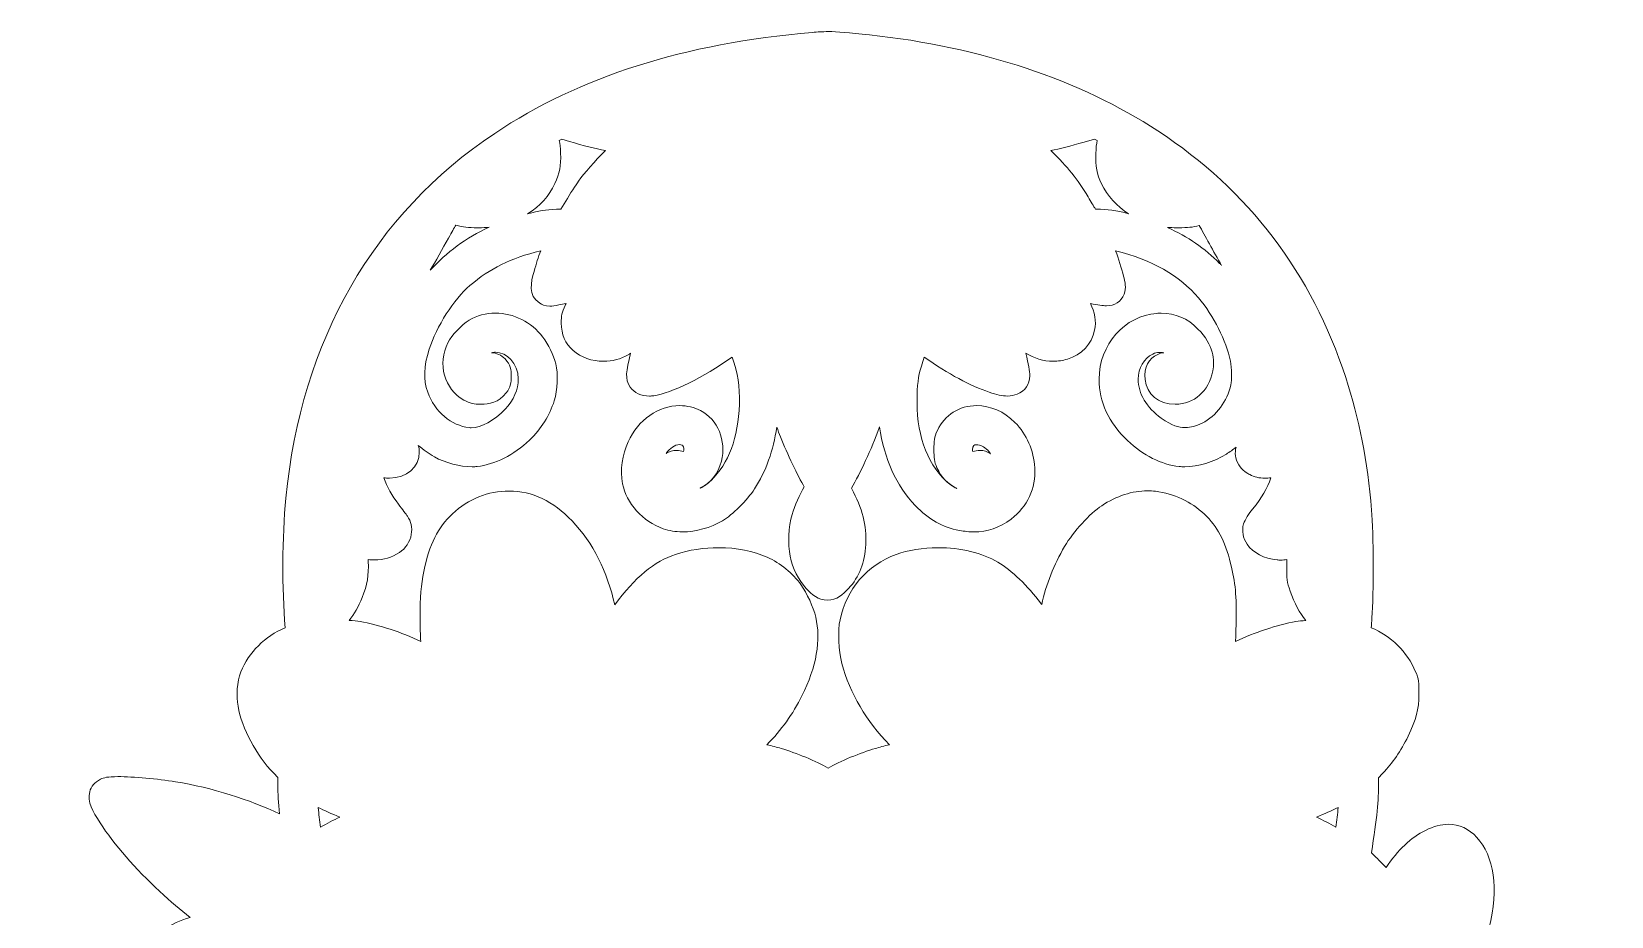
# Model space of a CAD drawing. Header units: inches. Extents: x -1560 to -1166, y 2745 to 2830.
# Drawn here: x -1559.6 to -1485.7, y 2788.3 to 2829.7 of the extents above; entities that cross this region are included whole.
import ezdxf

# ---------------------------------------------------------------- set-up
doc = ezdxf.new("R2010")
doc.units = ezdxf.units.IN
doc.header["$MEASUREMENT"] = 0
doc.layers.add('Sugar Skull', color=7, linetype='Continuous')

msp = doc.modelspace()

# ---------------------------------------------------------------- linework, layer by layer
at = {"layer": 'Sugar Skull', "lineweight": 0}
for points, knots in [([(-1487.193, 2785.374), (-1487.526, 2785.459), (-1487.868, 2785.502), (-1488.209, 2785.502), (-1488.372, 2785.502), (-1488.536, 2785.492), (-1488.698, 2785.473), (-1489.413, 2785.387), (-1490.095, 2785.261), (-1490.725, 2785.097), (-1491.056, 2785.011), (-1491.488, 2784.901), (-1491.688, 2784.852), (-1491.815, 2784.821), (-1492.094, 2784.743), (-1492.402, 2784.653), (-1492.011, 2785.654), (-1491.675, 2786.728), (-1491.424, 2787.783), (-1490.986, 2789.625), (-1491.193, 2791.124), (-1492.007, 2792.005), (-1492.381, 2792.41), (-1492.826, 2792.615), (-1493.331, 2792.615), (-1493.67, 2792.615), (-1494.022, 2792.522), (-1494.409, 2792.332), (-1495.085, 2792), (-1495.701, 2791.416), (-1496.245, 2790.592), (-1496.391, 2790.75), (-1496.558, 2790.922), (-1496.708, 2791.066), (-1496.708, 2791.066), (-1496.932, 2791.282), (-1496.932, 2791.282), (-1496.672, 2792.925), (-1496.588, 2793.753), (-1496.6, 2794.534), (-1496.6, 2794.534), (-1496.604, 2794.792), (-1496.604, 2794.792), (-1496.604, 2794.792), (-1496.409, 2794.995), (-1496.409, 2794.995), (-1495.93, 2795.495), (-1495.562, 2796.03), (-1495.219, 2796.731), (-1494.826, 2797.533), (-1494.717, 2797.959), (-1494.713, 2798.713), (-1494.711, 2799.246), (-1494.716, 2799.4), (-1494.865, 2799.748), (-1495.259, 2800.671), (-1496.027, 2801.428), (-1496.939, 2801.803), (-1496.93, 2801.93), (-1496.918, 2802.087), (-1496.905, 2802.266), (-1496.822, 2803.368), (-1496.832, 2806.24), (-1496.923, 2807.304), (-1497.118, 2809.593), (-1497.503, 2811.558), (-1498.133, 2813.491), (-1499.722, 2818.363), (-1502.674, 2822.242), (-1506.909, 2825.019), (-1510.536, 2827.399), (-1515.197, 2828.952), (-1520.387, 2829.51), (-1521.387, 2829.618), (-1521.878, 2829.662), (-1522.324, 2829.662), (-1522.592, 2829.662), (-1522.833, 2829.645), (-1523.053, 2829.626), (-1529.071, 2829.105), (-1533.93, 2827.562), (-1537.909, 2824.907), (-1543.579, 2821.122), (-1546.954, 2815.226), (-1547.669, 2807.856), (-1547.845, 2806.041), (-1547.857, 2803.619), (-1547.7, 2801.801), (-1548.647, 2801.402), (-1549.402, 2800.654), (-1549.777, 2799.741), (-1549.964, 2799.287), (-1549.982, 2798.591), (-1549.903, 2798.138), (-1549.72, 2797.086), (-1549.065, 2795.854), (-1548.236, 2794.999), (-1548.236, 2794.999), (-1548.043, 2794.801), (-1548.043, 2794.801), (-1548.043, 2794.801), (-1548.043, 2794.493), (-1548.043, 2794.493), (-1548.043, 2794.033), (-1548.022, 2793.619), (-1547.968, 2793.101), (-1549.358, 2793.773), (-1551.122, 2794.322), (-1552.822, 2794.603), (-1553.663, 2794.742), (-1554.796, 2794.843), (-1555.516, 2794.843), (-1556.001, 2794.843), (-1556.187, 2794.797), (-1556.33, 2794.724), (-1556.6, 2794.584), (-1556.771, 2794.383), (-1556.839, 2794.127), (-1556.96, 2793.669), (-1556.703, 2793.22), (-1556.353, 2792.682), (-1555.703, 2791.68), (-1554.688, 2790.514), (-1553.571, 2789.483), (-1553.049, 2789.002), (-1552.597, 2788.618), (-1552.135, 2788.267), (-1553.095, 2787.962), (-1553.683, 2787.586), (-1554.475, 2786.817), (-1555.208, 2786.106), (-1555.46, 2785.786), (-1555.757, 2785.188), (-1556.077, 2784.545), (-1556.176, 2784.122), (-1556.178, 2783.377), (-1556.181, 2782.415), (-1556.085, 2781.966), (-1555.578, 2780.58), (-1555.578, 2780.58), (-1555.689, 2780.431), (-1555.689, 2780.431), (-1555.878, 2780.179), (-1556.042, 2779.967), (-1556.078, 2779.925), (-1556.14, 2779.851), (-1556.477, 2779.548), (-1556.925, 2779.21), (-1557.536, 2778.748), (-1557.853, 2778.262), (-1558.054, 2777.474), (-1558.154, 2777.078), (-1558.209, 2776.645), (-1558.27, 2775.757), (-1558.319, 2775.037), (-1558.351, 2774.83), (-1558.486, 2774.373), (-1558.717, 2773.587), (-1558.789, 2773.299), (-1558.76, 2772.907), (-1558.731, 2772.516), (-1558.618, 2772.208), (-1558.363, 2771.84), (-1558.577, 2771.543), (-1558.823, 2771.138), (-1558.922, 2770.94), (-1559.405, 2769.977), (-1559.553, 2768.986), (-1559.339, 2768.15), (-1559.287, 2767.943), (-1559.16, 2767.602), (-1559.046, 2767.357), (-1558.882, 2767.006), (-1558.862, 2766.931), (-1558.884, 2766.41), (-1558.941, 2765.015), (-1558.492, 2763.887), (-1557.382, 2762.639), (-1556.863, 2762.056), (-1556.226, 2761.548), (-1555.616, 2761.221), (-1555.894, 2760.768), (-1556.16, 2760.15), (-1555.611, 2759.634), (-1555.273, 2759.316), (-1553.707, 2758.878), (-1553.692, 2758.874), (-1552.45, 2758.532), (-1551.504, 2758.405), (-1550.202, 2758.404), (-1550.202, 2758.404), (-1550.195, 2758.404), (-1550.195, 2758.404), (-1548.706, 2758.404), (-1547.623, 2758.52), (-1546.152, 2758.853), (-1546.768, 2758.312), (-1547.311, 2757.721), (-1548.017, 2756.84), (-1549.024, 2755.582), (-1550.04, 2753.846), (-1550.604, 2752.415), (-1551.137, 2751.063), (-1551.399, 2750.015), (-1551.509, 2748.796), (-1551.509, 2748.796), (-1551.574, 2748.085), (-1551.574, 2748.085), (-1551.574, 2748.085), (-1551.391, 2747.742), (-1551.391, 2747.742), (-1551.2, 2747.382), (-1550.924, 2747.199), (-1550.572, 2747.199), (-1550.311, 2747.199), (-1550.059, 2747.296), (-1549.591, 2747.511), (-1548.296, 2748.109), (-1547.424, 2748.687), (-1545.535, 2750.2), (-1544.198, 2751.271), (-1543.104, 2752.2), (-1542.146, 2753.082), (-1542.136, 2752.834), (-1542.076, 2752.589), (-1541.895, 2752.388), (-1541.618, 2752.081), (-1541.234, 2752.079), (-1541.104, 2752.079), (-1541.104, 2752.079), (-1541.102, 2752.079), (-1541.102, 2752.079), (-1541.033, 2752.079), (-1540.959, 2752.083), (-1540.876, 2752.09), (-1540.228, 2752.149), (-1538.881, 2752.558), (-1537.672, 2753.007), (-1537.747, 2752.877), (-1537.82, 2752.747), (-1537.89, 2752.622), (-1537.89, 2752.622), (-1538.013, 2752.403), (-1538.013, 2752.403), (-1539.096, 2752.295), (-1540.105, 2751.557), (-1540.656, 2750.465), (-1540.838, 2750.105), (-1541.032, 2749.485), (-1541.098, 2749.053), (-1541.18, 2748.513), (-1541.182, 2747.378), (-1541.103, 2746.674), (-1541.07, 2746.387), (-1541.032, 2746.034), (-1541.018, 2745.887), (-1540.999, 2745.684), (-1540.94, 2745.067), (-1540.451, 2744.87), (-1540.367, 2744.836), (-1540.252, 2744.798), (-1540.106, 2744.798), (-1539.737, 2744.798), (-1539.513, 2744.981), (-1538.681, 2745.662), (-1537.153, 2746.913), (-1536.508, 2747.748), (-1536.127, 2748.969), (-1535.964, 2749.491), (-1535.958, 2750.416), (-1536.115, 2750.873), (-1536.202, 2751.128), (-1536.3, 2751.339), (-1536.414, 2751.523), (-1536.414, 2751.523), (-1536.254, 2751.811), (-1536.254, 2751.811), (-1536.084, 2752.117), (-1535.889, 2752.45), (-1535.705, 2752.757), (-1535.634, 2752.535), (-1535.56, 2752.324), (-1535.493, 2752.153), (-1535.022, 2750.961), (-1534.112, 2749.297), (-1533.422, 2748.365), (-1533.068, 2747.887), (-1532.855, 2747.599), (-1532.334, 2747.599), (-1531.862, 2747.599), (-1531.572, 2747.873), (-1531.292, 2748.178), (-1530.611, 2748.921), (-1529.942, 2750.118), (-1529.431, 2751.455), (-1529.433, 2751.36), (-1529.434, 2751.251), (-1529.434, 2751.119), (-1529.436, 2750.36), (-1529.368, 2750.033), (-1529.088, 2749.449), (-1528.858, 2748.969), (-1528.585, 2748.615), (-1528.048, 2748.097), (-1527.534, 2747.602), (-1526.379, 2746.648), (-1525.759, 2746.206), (-1525.511, 2746.029), (-1525.258, 2745.838), (-1525.185, 2745.777), (-1524.949, 2745.579), (-1524.684, 2745.396), (-1524.355, 2745.396), (-1524.239, 2745.396), (-1524.125, 2745.42), (-1524.015, 2745.465), (-1523.859, 2745.53), (-1523.654, 2745.673), (-1523.543, 2745.882), (-1523.275, 2746.392), (-1523.241, 2747.991), (-1523.312, 2748.692), (-1523.337, 2748.941), (-1523.372, 2749.187), (-1523.416, 2749.428), (-1522.827, 2748.849), (-1522.684, 2748.659), (-1522.488, 2748.332), (-1521.782, 2747.158), (-1521.026, 2746.488), (-1520.037, 2746.16), (-1519.593, 2746.013), (-1519.128, 2745.938), (-1518.655, 2745.938), (-1517.899, 2745.938), (-1517.129, 2746.133), (-1516.429, 2746.503), (-1516.082, 2746.287), (-1515.64, 2746.084), (-1515.202, 2745.941), (-1514.669, 2745.768), (-1514.233, 2745.694), (-1513.742, 2745.694), (-1513.267, 2745.694), (-1512.729, 2745.765), (-1511.943, 2745.934), (-1511.091, 2746.117), (-1510.767, 2746.17), (-1510.208, 2746.221), (-1509.64, 2746.273), (-1509.018, 2746.464), (-1508.41, 2746.771), (-1508.257, 2746.849), (-1507.752, 2747.143), (-1507.353, 2747.382), (-1506.925, 2747.637), (-1506.36, 2747.961), (-1506.118, 2748.089), (-1505.532, 2748.398), (-1505.178, 2748.625), (-1504.895, 2748.873), (-1504.887, 2748.879), (-1504.881, 2748.885), (-1504.876, 2748.889), (-1504.838, 2748.894), (-1504.787, 2748.898), (-1504.766, 2748.9), (-1503.828, 2748.983), (-1502.878, 2749.374), (-1502.287, 2749.921), (-1502.046, 2750.145), (-1501.827, 2750.428), (-1501.172, 2751.365), (-1501.095, 2751.475), (-1500.826, 2751.822), (-1500.562, 2752.144), (-1499.465, 2753.485), (-1499.087, 2754.149), (-1499.006, 2755.435), (-1498.938, 2756.526), (-1498.894, 2756.991), (-1498.817, 2757.427), (-1498.765, 2757.726), (-1498.731, 2758.075), (-1498.725, 2758.376), (-1498.348, 2758.453), (-1497.914, 2758.59), (-1497.66, 2758.717), (-1497.441, 2758.827), (-1497.137, 2759.012), (-1497.027, 2759.355), (-1497.027, 2759.355), (-1497.027, 2759.356), (-1497.027, 2759.356), (-1497.001, 2759.355), (-1496.974, 2759.354), (-1496.947, 2759.354), (-1496.444, 2759.354), (-1495.981, 2759.605), (-1495.695, 2760.028), (-1494.28, 2758.506), (-1492.275, 2757.045), (-1490.078, 2755.976), (-1489.447, 2755.669), (-1489.135, 2755.541), (-1488.839, 2755.541), (-1488.671, 2755.541), (-1488.425, 2755.587), (-1488.207, 2755.805), (-1488.207, 2755.805), (-1487.924, 2756.087), (-1487.924, 2756.087), (-1487.924, 2756.087), (-1487.924, 2757.056), (-1487.924, 2757.056), (-1487.924, 2759.185), (-1488.497, 2761.492), (-1489.727, 2764.316), (-1490.412, 2765.889), (-1491.494, 2767.733), (-1492.568, 2769.189), (-1492.527, 2769.188), (-1492.486, 2769.188), (-1492.444, 2769.188), (-1491.843, 2769.188), (-1491.265, 2769.27), (-1490.77, 2769.426), (-1489.744, 2769.75), (-1488.896, 2770.399), (-1488.557, 2771.122), (-1488.405, 2771.445), (-1488.375, 2771.624), (-1488.36, 2771.995), (-1488.33, 2772.734), (-1488.515, 2773.274), (-1489.091, 2774.135), (-1489.688, 2775.026), (-1490.453, 2775.847), (-1491.364, 2776.575), (-1491.711, 2776.853), (-1492.125, 2777.154), (-1492.5, 2777.406), (-1492.375, 2777.456), (-1492.198, 2777.531), (-1491.936, 2777.644), (-1491.626, 2777.778), (-1491.17, 2777.979), (-1490.903, 2778.106), (-1489.541, 2778.757), (-1488.141, 2779.742), (-1487.42, 2780.558), (-1486.618, 2781.465), (-1486.137, 2782.352), (-1485.949, 2783.269), (-1485.715, 2784.412), (-1486.122, 2785.1), (-1487.193, 2785.374)], [0, 0, 0, 0, 1, 1, 1, 2, 2, 2, 3, 3, 3, 4, 4, 4, 5, 5, 5, 6, 6, 6, 7, 7, 7, 8, 8, 8, 9, 9, 9, 10, 10, 10, 11, 11, 11, 12, 12, 12, 13, 13, 13, 14, 14, 14, 15, 15, 15, 16, 16, 16, 17, 17, 17, 18, 18, 18, 19, 19, 19, 20, 20, 20, 21, 21, 21, 22, 22, 22, 23, 23, 23, 24, 24, 24, 25, 25, 25, 26, 26, 26, 27, 27, 27, 28, 28, 28, 29, 29, 29, 30, 30, 30, 31, 31, 31, 32, 32, 32, 33, 33, 33, 34, 34, 34, 35, 35, 35, 36, 36, 36, 37, 37, 37, 38, 38, 38, 39, 39, 39, 40, 40, 40, 41, 41, 41, 42, 42, 42, 43, 43, 43, 44, 44, 44, 45, 45, 45, 46, 46, 46, 47, 47, 47, 48, 48, 48, 49, 49, 49, 50, 50, 50, 51, 51, 51, 52, 52, 52, 53, 53, 53, 54, 54, 54, 55, 55, 55, 56, 56, 56, 57, 57, 57, 58, 58, 58, 59, 59, 59, 60, 60, 60, 61, 61, 61, 62, 62, 62, 63, 63, 63, 64, 64, 64, 65, 65, 65, 66, 66, 66, 67, 67, 67, 68, 68, 68, 69, 69, 69, 70, 70, 70, 71, 71, 71, 72, 72, 72, 73, 73, 73, 74, 74, 74, 75, 75, 75, 76, 76, 76, 77, 77, 77, 78, 78, 78, 79, 79, 79, 80, 80, 80, 81, 81, 81, 82, 82, 82, 83, 83, 83, 84, 84, 84, 85, 85, 85, 86, 86, 86, 87, 87, 87, 88, 88, 88, 89, 89, 89, 90, 90, 90, 91, 91, 91, 92, 92, 92, 93, 93, 93, 94, 94, 94, 95, 95, 95, 96, 96, 96, 97, 97, 97, 98, 98, 98, 99, 99, 99, 100, 100, 100, 101, 101, 101, 102, 102, 102, 103, 103, 103, 104, 104, 104, 105, 105, 105, 106, 106, 106, 107, 107, 107, 108, 108, 108, 109, 109, 109, 110, 110, 110, 111, 111, 111, 112, 112, 112, 113, 113, 113, 114, 114, 114, 115, 115, 115, 116, 116, 116, 117, 117, 117, 118, 118, 118, 119, 119, 119, 120, 120, 120, 121, 121, 121, 122, 122, 122, 123, 123, 123, 124, 124, 124, 125, 125, 125, 126, 126, 126, 127, 127, 127, 128, 128, 128, 129, 129, 129, 130, 130, 130, 131, 131, 131, 132, 132, 132, 133, 133, 133, 134, 134, 134, 135, 135, 135, 136, 136, 136, 137, 137, 137, 138, 138, 138, 139, 139, 139, 140, 140, 140, 141, 141, 141, 142, 142, 142, 143, 143, 143, 144, 144, 144, 145, 145, 145, 146, 146, 146, 147, 147, 147, 148, 148, 148, 149, 149, 149, 150, 150, 150, 151, 151, 151, 152, 152, 152, 152]), ([(-1535.092, 2822.563), (-1534.871, 2823.041), (-1534.807, 2823.385), (-1534.829, 2823.979), (-1534.839, 2824.245), (-1534.854, 2824.414), (-1534.899, 2824.577), (-1534.899, 2824.577), (-1534.773, 2824.642), (-1534.773, 2824.642), (-1534.773, 2824.642), (-1534.416, 2824.532), (-1534.416, 2824.532), (-1533.748, 2824.328), (-1533.222, 2824.194), (-1532.725, 2824.107), (-1533.229, 2823.607), (-1533.725, 2823.049), (-1533.994, 2822.673), (-1534.11, 2822.51), (-1534.388, 2822.071), (-1534.588, 2821.74), (-1534.588, 2821.74), (-1534.812, 2821.371), (-1534.812, 2821.371), (-1534.812, 2821.371), (-1535.024, 2821.362), (-1535.024, 2821.362), (-1535.524, 2821.34), (-1535.841, 2821.295), (-1536.368, 2821.15), (-1535.777, 2821.515), (-1535.367, 2821.972), (-1535.092, 2822.563)], [0, 0, 0, 0, 1, 1, 1, 2, 2, 2, 3, 3, 3, 4, 4, 4, 5, 5, 5, 6, 6, 6, 7, 7, 7, 8, 8, 8, 9, 9, 9, 10, 10, 10, 11, 11, 11, 11]), ([(-1510.363, 2824.496), (-1510.363, 2824.496), (-1509.868, 2824.642), (-1509.868, 2824.642), (-1509.868, 2824.642), (-1509.743, 2824.576), (-1509.743, 2824.576), (-1509.787, 2824.412), (-1509.801, 2824.241), (-1509.81, 2823.971), (-1509.831, 2823.363), (-1509.764, 2823.004), (-1509.546, 2822.551), (-1509.272, 2821.983), (-1508.838, 2821.506), (-1508.279, 2821.15), (-1508.866, 2821.306), (-1509.291, 2821.367), (-1509.767, 2821.367), (-1509.767, 2821.367), (-1509.83, 2821.367), (-1509.83, 2821.367), (-1509.911, 2821.497), (-1510.043, 2821.712), (-1510.176, 2821.934), (-1510.682, 2822.779), (-1511.105, 2823.312), (-1511.919, 2824.105), (-1511.481, 2824.182), (-1511.017, 2824.302), (-1510.363, 2824.496)], [0, 0, 0, 0, 1, 1, 1, 2, 2, 2, 3, 3, 3, 4, 4, 4, 5, 5, 5, 6, 6, 6, 7, 7, 7, 8, 8, 8, 9, 9, 9, 10, 10, 10, 10]), ([(-1540.068, 2820.014), (-1539.916, 2820.291), (-1539.806, 2820.485), (-1539.726, 2820.622), (-1539.36, 2820.512), (-1539.183, 2820.499), (-1538.693, 2820.497), (-1538.693, 2820.497), (-1538.663, 2820.497), (-1538.663, 2820.497), (-1538.482, 2820.497), (-1538.318, 2820.503), (-1538.163, 2820.517), (-1539.259, 2820.019), (-1540.168, 2819.357), (-1540.919, 2818.506), (-1540.683, 2818.91), (-1540.333, 2819.53), (-1540.068, 2820.014)], [0, 0, 0, 0, 1, 1, 1, 2, 2, 2, 3, 3, 3, 4, 4, 4, 5, 5, 5, 6, 6, 6, 6]), ([(-1506.027, 2820.497), (-1506.027, 2820.497), (-1505.966, 2820.497), (-1505.966, 2820.497), (-1505.487, 2820.498), (-1505.3, 2820.509), (-1504.975, 2820.602), (-1504.748, 2820.171), (-1504.296, 2819.36), (-1503.937, 2818.736), (-1503.967, 2818.768), (-1503.997, 2818.799), (-1504.028, 2818.83), (-1504.72, 2819.526), (-1505.513, 2820.075), (-1506.463, 2820.508), (-1506.343, 2820.5), (-1506.206, 2820.497), (-1506.027, 2820.497)], [0, 0, 0, 0, 1, 1, 1, 2, 2, 2, 3, 3, 3, 4, 4, 4, 5, 5, 5, 6, 6, 6, 6]), ([(-1500.457, 2802.091), (-1501.337, 2801.935), (-1502.384, 2801.586), (-1503.285, 2801.16), (-1503.271, 2801.372), (-1503.265, 2801.636), (-1503.257, 2802.028), (-1503.232, 2803.3), (-1503.289, 2803.922), (-1503.511, 2804.802), (-1503.787, 2805.897), (-1504.12, 2806.523), (-1504.739, 2807.111), (-1505.351, 2807.692), (-1506.162, 2808.071), (-1507.024, 2808.178), (-1507.147, 2808.193), (-1507.274, 2808.201), (-1507.401, 2808.201), (-1508.104, 2808.201), (-1508.843, 2807.96), (-1509.537, 2807.504), (-1510.103, 2807.132), (-1510.848, 2806.314), (-1511.27, 2805.601), (-1511.775, 2804.747), (-1512.138, 2803.826), (-1512.343, 2802.888), (-1512.362, 2802.914), (-1512.379, 2802.938), (-1512.395, 2802.959), (-1512.976, 2803.743), (-1513.759, 2804.492), (-1514.389, 2804.866), (-1515.113, 2805.296), (-1516.135, 2805.543), (-1517.193, 2805.543), (-1517.9, 2805.543), (-1518.577, 2805.433), (-1519.151, 2805.225), (-1520.495, 2804.74), (-1521.473, 2803.601), (-1521.768, 2802.179), (-1521.879, 2801.642), (-1521.84, 2800.722), (-1521.681, 2800.127), (-1521.308, 2798.736), (-1520.53, 2797.416), (-1519.456, 2796.335), (-1519.7, 2796.277), (-1519.935, 2796.214), (-1520.115, 2796.161), (-1520.794, 2795.96), (-1521.787, 2795.561), (-1522.325, 2795.241), (-1522.856, 2795.561), (-1523.842, 2795.959), (-1524.525, 2796.161), (-1524.705, 2796.215), (-1524.942, 2796.278), (-1525.187, 2796.336), (-1524.51, 2797.017), (-1523.978, 2797.761), (-1523.546, 2798.624), (-1522.871, 2799.971), (-1522.649, 2801.242), (-1522.902, 2802.3), (-1523.014, 2802.767), (-1523.313, 2803.418), (-1523.597, 2803.816), (-1523.968, 2804.335), (-1524.57, 2804.826), (-1525.169, 2805.096), (-1525.815, 2805.389), (-1526.599, 2805.543), (-1527.434, 2805.543), (-1528.123, 2805.543), (-1528.821, 2805.435), (-1529.453, 2805.231), (-1530.433, 2804.914), (-1531.355, 2804.153), (-1532.299, 2802.87), (-1532.627, 2804.387), (-1533.335, 2805.8), (-1534.285, 2806.791), (-1535.176, 2807.721), (-1536.166, 2808.192), (-1537.225, 2808.192), (-1537.225, 2808.192), (-1537.234, 2808.192), (-1537.234, 2808.192), (-1538.224, 2808.19), (-1539.138, 2807.822), (-1539.879, 2807.129), (-1540.581, 2806.472), (-1540.957, 2805.716), (-1541.22, 2804.434), (-1541.353, 2803.784), (-1541.396, 2803.259), (-1541.395, 2802.275), (-1541.395, 2801.805), (-1541.386, 2801.46), (-1541.361, 2801.163), (-1542.263, 2801.59), (-1543.316, 2801.939), (-1544.204, 2802.092), (-1544.337, 2802.115), (-1544.519, 2802.134), (-1544.718, 2802.147), (-1544.479, 2802.429), (-1544.279, 2802.782), (-1544.1, 2803.22), (-1543.867, 2803.791), (-1543.786, 2804.275), (-1543.819, 2804.893), (-1543.82, 2804.924), (-1543.822, 2804.956), (-1543.825, 2804.989), (-1543.722, 2804.975), (-1543.619, 2804.968), (-1543.517, 2804.968), (-1543.106, 2804.968), (-1542.708, 2805.087), (-1542.364, 2805.314), (-1542.071, 2805.507), (-1541.868, 2805.818), (-1541.806, 2806.165), (-1541.749, 2806.478), (-1541.815, 2806.782), (-1541.991, 2807.021), (-1542.041, 2807.09), (-1542.227, 2807.337), (-1542.405, 2807.572), (-1542.714, 2807.981), (-1542.938, 2808.383), (-1543.092, 2808.812), (-1543.006, 2808.799), (-1542.921, 2808.792), (-1542.838, 2808.792), (-1542.838, 2808.792), (-1542.829, 2808.792), (-1542.829, 2808.792), (-1542.02, 2808.797), (-1541.433, 2809.308), (-1541.433, 2810.008), (-1541.433, 2810.111), (-1541.449, 2810.213), (-1541.48, 2810.324), (-1541.249, 2810.121), (-1540.995, 2809.94), (-1540.723, 2809.787), (-1540.232, 2809.509), (-1539.526, 2809.323), (-1538.968, 2809.323), (-1538.883, 2809.323), (-1538.802, 2809.327), (-1538.726, 2809.336), (-1537.903, 2809.427), (-1537.013, 2809.878), (-1536.283, 2810.573), (-1535.726, 2811.104), (-1535.347, 2811.705), (-1535.124, 2812.411), (-1534.968, 2812.904), (-1534.935, 2813.676), (-1535.051, 2814.132), (-1535.158, 2814.551), (-1535.391, 2815.033), (-1535.661, 2815.389), (-1536.19, 2816.088), (-1537.017, 2816.505), (-1537.874, 2816.505), (-1538.315, 2816.505), (-1538.74, 2816.39), (-1539.102, 2816.173), (-1539.464, 2815.957), (-1539.919, 2815.476), (-1540.097, 2815.123), (-1540.594, 2814.139), (-1540.26, 2812.936), (-1539.353, 2812.441), (-1539.057, 2812.28), (-1538.869, 2812.252), (-1538.559, 2812.25), (-1538.559, 2812.25), (-1538.541, 2812.25), (-1538.541, 2812.25), (-1538.182, 2812.25), (-1537.724, 2812.31), (-1537.368, 2812.777), (-1537.171, 2813.035), (-1537.136, 2813.242), (-1537.136, 2813.557), (-1537.136, 2813.853), (-1537.157, 2814.1), (-1537.422, 2814.366), (-1537.6, 2814.544), (-1537.827, 2814.645), (-1538.065, 2814.653), (-1538, 2814.67), (-1537.933, 2814.679), (-1537.867, 2814.679), (-1537.365, 2814.679), (-1536.805, 2814.167), (-1536.805, 2813.433), (-1536.805, 2812.937), (-1537.023, 2812.434), (-1537.418, 2812.016), (-1537.916, 2811.49), (-1538.541, 2811.15), (-1539.01, 2811.15), (-1539.039, 2811.15), (-1539.067, 2811.152), (-1539.093, 2811.154), (-1539.942, 2811.243), (-1540.706, 2811.893), (-1541.038, 2812.812), (-1541.251, 2813.4), (-1541.23, 2814.001), (-1540.969, 2814.82), (-1540.632, 2815.879), (-1539.814, 2817.157), (-1539.066, 2817.795), (-1538.132, 2818.591), (-1537.173, 2819.063), (-1535.758, 2819.423), (-1535.866, 2819.13), (-1535.971, 2818.803), (-1536.066, 2818.456), (-1536.209, 2817.935), (-1536.371, 2817.345), (-1535.806, 2816.975), (-1535.712, 2816.913), (-1535.561, 2816.831), (-1535.334, 2816.831), (-1535.216, 2816.832), (-1535.097, 2816.852), (-1534.915, 2816.886), (-1534.798, 2816.907), (-1534.683, 2816.93), (-1534.571, 2816.953), (-1534.588, 2816.921), (-1534.604, 2816.887), (-1534.62, 2816.854), (-1534.762, 2816.552), (-1534.801, 2816.376), (-1534.799, 2816.037), (-1534.797, 2815.514), (-1534.61, 2815.085), (-1534.243, 2814.762), (-1533.869, 2814.434), (-1533.364, 2814.253), (-1532.822, 2814.253), (-1532.41, 2814.253), (-1532.012, 2814.359), (-1531.67, 2814.558), (-1531.632, 2814.581), (-1531.593, 2814.605), (-1531.554, 2814.631), (-1531.763, 2813.789), (-1531.837, 2813.418), (-1531.579, 2813.05), (-1531.394, 2812.786), (-1531.056, 2812.629), (-1530.674, 2812.629), (-1530.608, 2812.629), (-1530.542, 2812.634), (-1530.478, 2812.644), (-1529.623, 2812.776), (-1528.163, 2813.495), (-1526.816, 2814.444), (-1526.533, 2813.684), (-1526.445, 2813.106), (-1526.473, 2812.249), (-1526.524, 2810.679), (-1526.969, 2809.48), (-1527.796, 2808.686), (-1527.951, 2808.537), (-1528.121, 2808.414), (-1528.296, 2808.32), (-1528.299, 2808.327), (-1528.302, 2808.333), (-1528.305, 2808.339), (-1527.805, 2808.569), (-1527.465, 2808.993), (-1527.313, 2809.586), (-1527.071, 2810.531), (-1527.488, 2811.547), (-1528.283, 2811.949), (-1528.587, 2812.104), (-1528.915, 2812.182), (-1529.258, 2812.182), (-1530.255, 2812.182), (-1531.203, 2811.519), (-1531.672, 2810.494), (-1531.955, 2809.877), (-1532.05, 2809.162), (-1531.934, 2808.533), (-1531.766, 2807.629), (-1530.983, 2806.763), (-1530.029, 2806.427), (-1529.759, 2806.332), (-1529.459, 2806.283), (-1529.136, 2806.283), (-1528.5, 2806.283), (-1527.833, 2806.468), (-1527.256, 2806.804), (-1526.809, 2807.064), (-1526.112, 2807.758), (-1525.766, 2808.288), (-1525.234, 2809.105), (-1524.88, 2810.098), (-1524.726, 2811.177), (-1524.669, 2811.024), (-1524.61, 2810.871), (-1524.549, 2810.718), (-1524.243, 2809.95), (-1523.733, 2808.877), (-1523.441, 2808.386), (-1523.649, 2808.041), (-1523.893, 2807.49), (-1524.009, 2807.096), (-1524.174, 2806.531), (-1524.212, 2805.709), (-1524.099, 2805.143), (-1523.987, 2804.586), (-1523.709, 2804.024), (-1523.353, 2803.64), (-1523.1, 2803.367), (-1522.784, 2803.087), (-1522.358, 2803.088), (-1521.933, 2803.088), (-1521.618, 2803.366), (-1521.366, 2803.637), (-1520.876, 2804.167), (-1520.605, 2804.857), (-1520.562, 2805.689), (-1520.515, 2806.582), (-1520.719, 2807.379), (-1521.239, 2808.318), (-1520.806, 2809.045), (-1520.332, 2810.086), (-1519.916, 2811.184), (-1519.713, 2809.712), (-1519.142, 2808.442), (-1518.249, 2807.516), (-1517.617, 2806.86), (-1516.98, 2806.5), (-1516.187, 2806.349), (-1515.947, 2806.304), (-1515.725, 2806.282), (-1515.509, 2806.282), (-1514.877, 2806.282), (-1514.31, 2806.478), (-1513.776, 2806.883), (-1512.999, 2807.472), (-1512.616, 2808.297), (-1512.669, 2809.269), (-1512.715, 2810.099), (-1513.036, 2810.836), (-1513.599, 2811.401), (-1514.1, 2811.905), (-1514.734, 2812.183), (-1515.383, 2812.183), (-1516.196, 2812.183), (-1516.882, 2811.748), (-1517.219, 2811.019), (-1517.363, 2810.706), (-1517.378, 2810.517), (-1517.379, 2810.131), (-1517.38, 2809.76), (-1517.366, 2809.555), (-1517.237, 2809.274), (-1517.035, 2808.831), (-1516.727, 2808.516), (-1516.32, 2808.332), (-1516.318, 2808.323), (-1516.316, 2808.314), (-1516.313, 2808.305), (-1516.495, 2808.397), (-1516.668, 2808.518), (-1516.821, 2808.664), (-1517.753, 2809.555), (-1518.218, 2810.936), (-1518.166, 2812.657), (-1518.144, 2813.359), (-1518.095, 2813.655), (-1517.902, 2814.242), (-1517.88, 2814.308), (-1517.855, 2814.378), (-1517.829, 2814.447), (-1516.728, 2813.669), (-1515.658, 2813.092), (-1514.793, 2812.811), (-1514.449, 2812.699), (-1514.186, 2812.63), (-1513.94, 2812.63), (-1513.782, 2812.63), (-1513.637, 2812.659), (-1513.496, 2812.717), (-1513.105, 2812.881), (-1512.905, 2813.17), (-1512.9, 2813.576), (-1512.898, 2813.813), (-1512.959, 2814.104), (-1513.089, 2814.637), (-1512.706, 2814.393), (-1512.264, 2814.255), (-1511.807, 2814.255), (-1511.581, 2814.256), (-1511.357, 2814.289), (-1511.142, 2814.356), (-1510.467, 2814.564), (-1510.003, 2815.056), (-1509.868, 2815.704), (-1509.783, 2816.115), (-1509.866, 2816.564), (-1510.069, 2816.955), (-1509.712, 2816.884), (-1509.495, 2816.847), (-1509.317, 2816.847), (-1508.921, 2816.847), (-1508.637, 2817.036), (-1508.495, 2817.394), (-1508.378, 2817.689), (-1508.448, 2817.966), (-1508.516, 2818.234), (-1508.612, 2818.61), (-1508.749, 2819.046), (-1508.889, 2819.424), (-1507.193, 2819), (-1505.89, 2818.259), (-1505.016, 2817.219), (-1504.306, 2816.374), (-1503.72, 2815.213), (-1503.524, 2814.261), (-1503.459, 2813.945), (-1503.456, 2813.37), (-1503.502, 2813.155), (-1503.665, 2812.387), (-1504.181, 2811.701), (-1504.847, 2811.365), (-1505.153, 2811.211), (-1505.338, 2811.164), (-1505.64, 2811.164), (-1505.956, 2811.164), (-1506.24, 2811.235), (-1506.755, 2811.6), (-1507.431, 2812.079), (-1507.834, 2812.758), (-1507.834, 2813.416), (-1507.834, 2813.919), (-1507.554, 2814.403), (-1507.153, 2814.594), (-1507.014, 2814.659), (-1507.014, 2814.659), (-1506.792, 2814.659), (-1506.792, 2814.659), (-1506.785, 2814.659), (-1506.785, 2814.659), (-1506.72, 2814.659), (-1506.668, 2814.658), (-1506.63, 2814.657), (-1506.742, 2814.646), (-1506.836, 2814.613), (-1506.922, 2814.577), (-1507.344, 2814.4), (-1507.565, 2813.964), (-1507.511, 2813.411), (-1507.443, 2812.705), (-1506.891, 2812.248), (-1506.104, 2812.248), (-1505.208, 2812.248), (-1504.535, 2812.844), (-1504.346, 2813.804), (-1504.251, 2814.287), (-1504.294, 2815.019), (-1505.039, 2815.763), (-1505.542, 2816.267), (-1506.087, 2816.502), (-1506.754, 2816.502), (-1506.821, 2816.502), (-1506.889, 2816.499), (-1506.959, 2816.495), (-1508.452, 2816.397), (-1509.664, 2815.017), (-1509.661, 2813.416), (-1509.66, 2812.349), (-1509.214, 2811.386), (-1508.336, 2810.552), (-1507.612, 2809.865), (-1506.729, 2809.422), (-1505.915, 2809.338), (-1505.832, 2809.33), (-1505.745, 2809.325), (-1505.657, 2809.325), (-1505.029, 2809.325), (-1504.301, 2809.547), (-1503.71, 2809.918), (-1503.552, 2810.018), (-1503.402, 2810.125), (-1503.26, 2810.241), (-1503.324, 2809.97), (-1503.304, 2809.71), (-1503.136, 2809.421), (-1502.982, 2809.158), (-1502.703, 2809), (-1502.622, 2808.958), (-1502.407, 2808.847), (-1502.168, 2808.791), (-1501.911, 2808.791), (-1501.818, 2808.791), (-1501.724, 2808.799), (-1501.63, 2808.814), (-1501.814, 2808.285), (-1502.03, 2807.916), (-1502.482, 2807.347), (-1502.644, 2807.143), (-1502.85, 2806.857), (-1502.908, 2806.653), (-1502.999, 2806.331), (-1502.94, 2805.994), (-1502.741, 2805.704), (-1502.466, 2805.302), (-1501.942, 2805.028), (-1501.34, 2804.972), (-1501.285, 2804.967), (-1501.229, 2804.964), (-1501.173, 2804.964), (-1501.078, 2804.964), (-1500.983, 2804.972), (-1500.886, 2804.987), (-1500.888, 2804.903), (-1500.889, 2804.81), (-1500.889, 2804.707), (-1500.892, 2804.061), (-1500.887, 2803.961), (-1500.73, 2803.511), (-1500.531, 2802.939), (-1500.289, 2802.488), (-1499.991, 2802.142), (-1500.174, 2802.129), (-1500.337, 2802.112), (-1500.457, 2802.091)], [0, 0, 0, 0, 1, 1, 1, 2, 2, 2, 3, 3, 3, 4, 4, 4, 5, 5, 5, 6, 6, 6, 7, 7, 7, 8, 8, 8, 9, 9, 9, 10, 10, 10, 11, 11, 11, 12, 12, 12, 13, 13, 13, 14, 14, 14, 15, 15, 15, 16, 16, 16, 17, 17, 17, 18, 18, 18, 19, 19, 19, 20, 20, 20, 21, 21, 21, 22, 22, 22, 23, 23, 23, 24, 24, 24, 25, 25, 25, 26, 26, 26, 27, 27, 27, 28, 28, 28, 29, 29, 29, 30, 30, 30, 31, 31, 31, 32, 32, 32, 33, 33, 33, 34, 34, 34, 35, 35, 35, 36, 36, 36, 37, 37, 37, 38, 38, 38, 39, 39, 39, 40, 40, 40, 41, 41, 41, 42, 42, 42, 43, 43, 43, 44, 44, 44, 45, 45, 45, 46, 46, 46, 47, 47, 47, 48, 48, 48, 49, 49, 49, 50, 50, 50, 51, 51, 51, 52, 52, 52, 53, 53, 53, 54, 54, 54, 55, 55, 55, 56, 56, 56, 57, 57, 57, 58, 58, 58, 59, 59, 59, 60, 60, 60, 61, 61, 61, 62, 62, 62, 63, 63, 63, 64, 64, 64, 65, 65, 65, 66, 66, 66, 67, 67, 67, 68, 68, 68, 69, 69, 69, 70, 70, 70, 71, 71, 71, 72, 72, 72, 73, 73, 73, 74, 74, 74, 75, 75, 75, 76, 76, 76, 77, 77, 77, 78, 78, 78, 79, 79, 79, 80, 80, 80, 81, 81, 81, 82, 82, 82, 83, 83, 83, 84, 84, 84, 85, 85, 85, 86, 86, 86, 87, 87, 87, 88, 88, 88, 89, 89, 89, 90, 90, 90, 91, 91, 91, 92, 92, 92, 93, 93, 93, 94, 94, 94, 95, 95, 95, 96, 96, 96, 97, 97, 97, 98, 98, 98, 99, 99, 99, 100, 100, 100, 101, 101, 101, 102, 102, 102, 103, 103, 103, 104, 104, 104, 105, 105, 105, 106, 106, 106, 107, 107, 107, 108, 108, 108, 109, 109, 109, 110, 110, 110, 111, 111, 111, 112, 112, 112, 113, 113, 113, 114, 114, 114, 115, 115, 115, 116, 116, 116, 117, 117, 117, 118, 118, 118, 119, 119, 119, 120, 120, 120, 121, 121, 121, 122, 122, 122, 123, 123, 123, 124, 124, 124, 125, 125, 125, 126, 126, 126, 127, 127, 127, 128, 128, 128, 129, 129, 129, 130, 130, 130, 131, 131, 131, 132, 132, 132, 133, 133, 133, 134, 134, 134, 135, 135, 135, 136, 136, 136, 137, 137, 137, 138, 138, 138, 139, 139, 139, 140, 140, 140, 141, 141, 141, 142, 142, 142, 143, 143, 143, 144, 144, 144, 145, 145, 145, 146, 146, 146, 147, 147, 147, 148, 148, 148, 149, 149, 149, 150, 150, 150, 151, 151, 151, 152, 152, 152, 153, 153, 153, 154, 154, 154, 155, 155, 155, 156, 156, 156, 157, 157, 157, 158, 158, 158, 159, 159, 159, 160, 160, 160, 161, 161, 161, 162, 162, 162, 163, 163, 163, 164, 164, 164, 165, 165, 165, 166, 166, 166, 167, 167, 167, 168, 168, 168, 169, 169, 169, 170, 170, 170, 171, 171, 171, 172, 172, 172, 173, 173, 173, 174, 174, 174, 175, 175, 175, 176, 176, 176, 177, 177, 177, 178, 178, 178, 179, 179, 179, 180, 180, 180, 181, 181, 181, 181]), ([(-1529.082, 2810.039), (-1529.193, 2810.072), (-1529.298, 2810.089), (-1529.401, 2810.089), (-1529.583, 2810.089), (-1529.751, 2810.037), (-1529.894, 2809.94), (-1529.72, 2810.195), (-1529.486, 2810.359), (-1529.276, 2810.359), (-1529.235, 2810.359), (-1529.196, 2810.352), (-1529.157, 2810.339), (-1529.122, 2810.328), (-1529.092, 2810.318), (-1529.075, 2810.175), (-1529.068, 2810.121), (-1529.073, 2810.074), (-1529.082, 2810.039)], [0, 0, 0, 0, 1, 1, 1, 2, 2, 2, 3, 3, 3, 4, 4, 4, 5, 5, 5, 6, 6, 6, 6]), ([(-1515.573, 2810.129), (-1515.573, 2810.319), (-1515.5, 2810.357), (-1515.382, 2810.357), (-1515.222, 2810.357), (-1515.03, 2810.26), (-1514.867, 2810.097), (-1514.818, 2810.048), (-1514.773, 2809.992), (-1514.732, 2809.931), (-1514.879, 2810.034), (-1515.052, 2810.089), (-1515.238, 2810.089), (-1515.343, 2810.089), (-1515.45, 2810.072), (-1515.563, 2810.037), (-1515.569, 2810.062), (-1515.573, 2810.092), (-1515.573, 2810.129)], [0, 0, 0, 0, 1, 1, 1, 2, 2, 2, 3, 3, 3, 4, 4, 4, 5, 5, 5, 6, 6, 6, 6]), ([(-1546.047, 2792.477), (-1546.089, 2792.778), (-1546.132, 2793.112), (-1546.159, 2793.387), (-1546.16, 2793.393), (-1546.16, 2793.399), (-1546.161, 2793.405), (-1545.869, 2793.255), (-1545.538, 2793.109), (-1545.139, 2792.956), (-1545.445, 2792.811), (-1545.752, 2792.649), (-1546.047, 2792.477)], [0, 0, 0, 0, 1, 1, 1, 2, 2, 2, 3, 3, 3, 4, 4, 4, 4]), ([(-1498.594, 2792.477), (-1498.882, 2792.644), (-1499.194, 2792.807), (-1499.505, 2792.954), (-1499.118, 2793.103), (-1498.786, 2793.251), (-1498.485, 2793.406), (-1498.515, 2793.107), (-1498.552, 2792.779), (-1498.594, 2792.477)], [0, 0, 0, 0, 1, 1, 1, 2, 2, 2, 3, 3, 3, 3])]:
    msp.add_open_spline(points, degree=3, knots=knots, dxfattribs=at)

doc.saveas('drawing.dxf')
